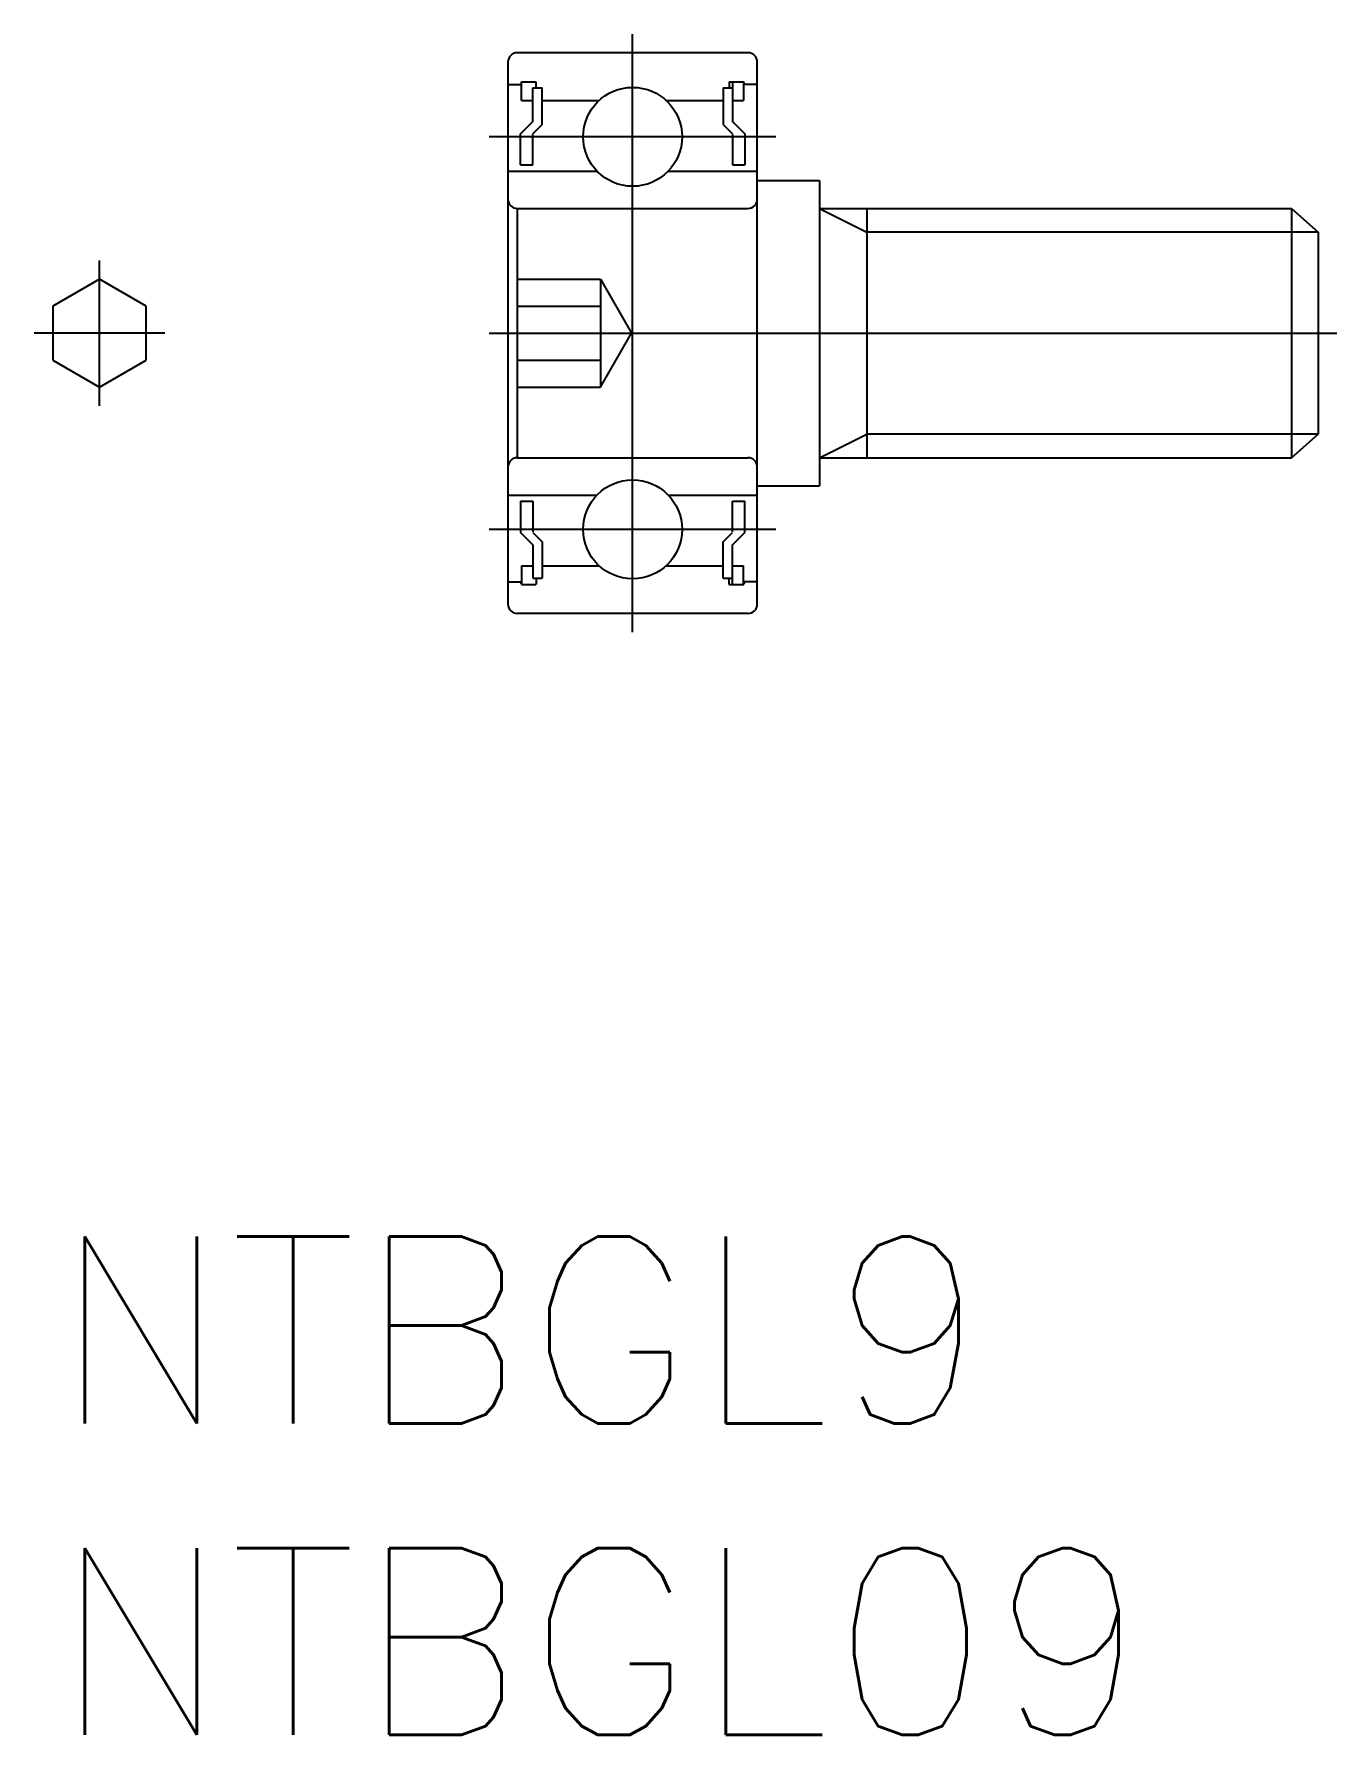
# Model space of a CAD drawing. Extents: x -0.3 to 20.6, y -8 to 19.3.
import ezdxf

# ---------------------------------------------------------------- set-up
doc = ezdxf.new("R2010")
doc.units = 0
doc.header["$LTSCALE"] = 0.5
doc.linetypes.add('CENTER', pattern=[50.8, 31.75, -6.35, 6.35, -6.35])
doc.linetypes.add('DASHED', pattern=[19.05, 12.7, -6.35])
doc.layers.get('0').update_dxf_attribs({"linetype": 'CONTINUOUS'})
for name, color, linetype in [('MSM_CENTER', 1, 'CENTER'), ('MSM_CONTINUOUS', 7, 'CONTINUOUS'), ('MSM_DASHED', 4, 'DASHED'), ('MSM_NARROW', 5, 'CONTINUOUS'), ('MSM_PART_NUMBER', 7, 'CONTINUOUS')]:
    doc.layers.add(name, color=color, linetype=linetype)
doc.styles.get("Standard").update_dxf_attribs({"font": 'txt.shx', "height": 3, "bigfont": 'bigfont.shx'})

# ---------------------------------------------------------------- blocks, each defined once
blk = doc.blocks.new('*U2')
at = {"layer": 'MSM_PART_NUMBER'}
blk.add_text('NTBGL9', height=3, dxfattribs=at).set_placement((0, -3))
blk = doc.blocks.new('*U3')
at = {"layer": 'MSM_PART_NUMBER'}
blk.add_text('NTBGL09', height=3, dxfattribs=at).set_placement((0, -8))

msp = doc.modelspace()

# ---------------------------------------------------------------- linework, layer by layer
msp.add_line((11.303, 14.5), (11.303, 14.5))
at = {"layer": 'MSM_CENTER'}
for p, q in [((9.303, 9.7), (9.303, 19.3)), ((11.603, 17.65), (7.003, 17.65)), ((0.75, 13.334), (0.75, 15.666)), ((1.8, 14.5), (-0.3, 14.5)), ((7.003, 14.5), (20.603, 14.5)), ((11.603, 11.35), (7.003, 11.35))]:
    msp.add_line(p, q, dxfattribs=at)
at = {"layer": 'MSM_CONTINUOUS'}
for p, q in [((7.303, 18.85), (7.303, 10.15)), ((11.153, 19), (7.453, 19)), ((11.303, 10.15), (11.303, 18.85)), ((7.303, 18.49), (7.507, 18.49)), ((7.52, 18.535), (7.507, 18.49)), ((7.52, 18.535), (7.752, 18.535)), ((7.523, 18.235), (7.523, 18.53)), ((7.703, 18.435), (7.853, 18.435)), ((7.703, 17.897), (7.703, 18.435)), ((7.753, 18.435), (7.753, 18.535)), ((7.753, 18.435), (7.753, 18.535)), ((7.753, 18.435), (7.853, 18.435)), ((7.853, 18.235), (7.853, 18.435)), ((7.853, 17.85), (7.853, 18.435)), ((10.753, 18.435), (10.903, 18.435)), ((10.753, 18.435), (10.753, 17.85)), ((10.853, 18.535), (11.086, 18.535)), ((10.853, 18.535), (10.853, 18.435)), ((10.903, 18.524), (10.903, 17.897)), ((11.083, 18.53), (11.083, 18.235)), ((11.098, 18.49), (11.086, 18.535)), ((11.303, 18.49), (11.098, 18.49)), ((7.523, 18.235), (7.705, 18.235)), ((7.853, 18.235), (8.766, 18.235)), ((9.839, 18.235), (10.753, 18.235)), ((10.9, 18.235), (11.083, 18.235)), ((7.497, 17.694), (7.705, 17.903)), ((7.702, 17.699), (7.853, 17.85)), ((10.753, 17.85), (10.904, 17.699)), ((10.9, 17.903), (11.109, 17.694)), ((7.503, 17.2), (7.503, 17.694)), ((7.703, 17.2), (7.703, 17.689)), ((10.903, 17.689), (10.903, 17.2)), ((11.103, 17.694), (11.103, 17.2)), ((11.303, 17.65), (11.304, 17.65)), ((7.503, 17.2), (7.703, 17.2)), ((10.903, 17.2), (11.103, 17.2)), ((7.303, 17.1), (8.73, 17.1)), ((9.875, 17.1), (11.286, 17.1)), ((11.303, 16.95), (12.303, 16.95)), ((12.303, 16.95), (12.303, 12.05)), ((7.453, 16.5), (7.453, 12.5)), ((7.453, 16.5), (11.153, 16.5)), ((12.303, 16.5), (19.873, 16.5)), ((13.061, 16.5), (13.061, 12.5)), ((19.873, 16.5), (20.303, 16.121)), ((19.873, 16.5), (19.873, 12.5)), ((20.303, 16.121), (20.303, 12.879)), ((0.75, 15.366), (0, 14.933)), ((1.5, 14.933), (0.75, 15.366)), ((0, 14.933), (0, 14.067)), ((1.5, 14.067), (1.5, 14.933)), ((0, 14.067), (0.75, 13.634)), ((0.75, 13.634), (1.5, 14.067)), ((19.873, 12.5), (20.303, 12.879)), ((7.453, 12.5), (11.153, 12.5)), ((12.303, 12.5), (19.873, 12.5)), ((11.303, 12.05), (12.303, 12.05)), ((7.303, 11.9), (8.73, 11.9)), ((7.503, 11.8), (7.503, 11.306)), ((7.503, 11.8), (7.703, 11.8)), ((7.703, 11.8), (7.703, 11.311)), ((9.875, 11.9), (11.286, 11.9)), ((10.903, 11.311), (10.903, 11.8)), ((10.903, 11.8), (11.103, 11.8)), ((11.103, 11.306), (11.103, 11.8)), ((11.303, 11.5), (11.303, 11.5)), ((7.497, 11.306), (7.705, 11.097)), ((7.702, 11.301), (7.853, 11.15)), ((10.753, 11.15), (10.904, 11.301)), ((10.9, 11.097), (11.109, 11.306)), ((7.703, 11.103), (7.703, 10.565)), ((7.853, 11.15), (7.853, 10.565)), ((10.753, 10.565), (10.753, 11.15)), ((10.903, 10.476), (10.903, 11.103)), ((7.523, 10.765), (7.523, 10.47)), ((7.523, 10.765), (7.705, 10.765)), ((7.853, 10.765), (8.766, 10.765)), ((7.853, 10.765), (7.853, 10.565)), ((9.839, 10.765), (10.753, 10.765)), ((10.9, 10.765), (11.083, 10.765)), ((11.083, 10.47), (11.083, 10.765)), ((7.303, 10.51), (7.507, 10.51)), ((7.52, 10.465), (7.507, 10.51)), ((7.52, 10.465), (7.752, 10.465)), ((7.703, 10.565), (7.853, 10.565)), ((7.753, 10.565), (7.753, 10.465)), ((7.753, 10.565), (7.853, 10.565)), ((7.753, 10.565), (7.753, 10.465)), ((10.753, 10.565), (10.903, 10.565)), ((10.853, 10.465), (10.853, 10.565)), ((10.853, 10.465), (11.086, 10.465)), ((11.098, 10.51), (11.086, 10.465)), ((11.303, 10.51), (11.098, 10.51)), ((11.153, 10), (7.453, 10))]:
    msp.add_line(p, q, dxfattribs=at)
for centre in [(9.303, 17.65), (9.303, 11.35)]:
    msp.add_circle(centre, 0.794, dxfattribs=at)
for centre, start, end in [((7.453, 18.85), 90, 180), ((11.153, 18.85), 0, 90), ((7.453, 16.65), 180, 270), ((11.153, 16.65), 270, 0), ((7.453, 12.35), 90, 180), ((11.153, 12.35), 0, 90), ((7.453, 10.15), 180, 270), ((11.153, 10.15), 270, 0)]:
    msp.add_arc(centre, 0.15, start, end, dxfattribs=at)
at = {"layer": 'MSM_DASHED'}
for p, q in [((7.453, 15.366), (8.786, 15.366)), ((8.786, 15.366), (9.286, 14.5)), ((8.786, 15.366), (8.786, 13.634)), ((7.453, 14.933), (8.786, 14.933)), ((8.786, 13.634), (9.286, 14.5)), ((7.453, 14.067), (8.786, 14.067)), ((7.453, 13.634), (8.786, 13.634))]:
    msp.add_line(p, q, dxfattribs=at)
at = {"layer": 'MSM_NARROW'}
for p, q in [((12.303, 16.5), (13.061, 16.121)), ((20.303, 16.121), (13.061, 16.121)), ((12.303, 12.5), (13.061, 12.879)), ((20.303, 12.879), (13.061, 12.879))]:
    msp.add_line(p, q, dxfattribs=at)

# ---------------------------------------------------------------- block references
at = {"layer": 'MSM_CONTINUOUS'}
for name in ['*U2', '*U3']:
    msp.add_blockref(name, (0, 0), dxfattribs=at)

doc.saveas('drawing.dxf')
